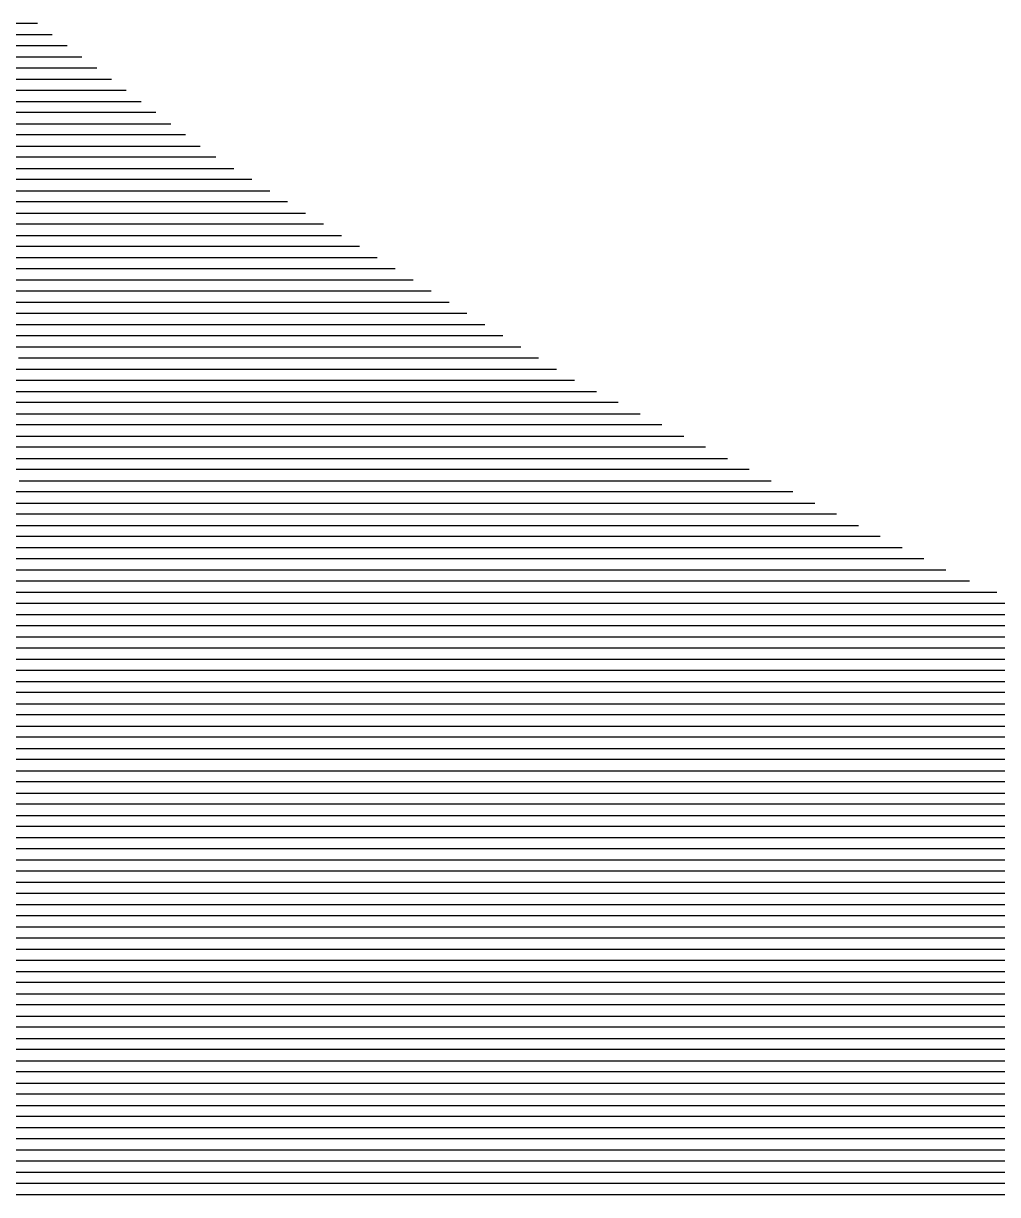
# Model space of a CAD drawing. Header units: metres. Extents: x -6.9 to 6.9, y -7 to 7.
# Drawn here: x -2.938 to -2.065, y -5.082 to -4.032 of the extents above; entities that cross this region are included whole.
import ezdxf

# ---------------------------------------------------------------- set-up
doc = ezdxf.new("R2010")
doc.units = ezdxf.units.M

msp = doc.modelspace()

# ---------------------------------------------------------------- linework, layer by layer
for p, q in [((-3.199957, -4.042173, -0.472416), (-2.912388, -4.042173, -0.426356)), ((-2.925661, -4.032173, -0.428912), (-3.193869, -4.032173, -0.471871)), ((-2.899115, -4.052173, -0.423801), (-3.206045, -4.052173, -0.472962)), ((-3.212133, -4.062173, -0.473507), (-2.885842, -4.062173, -0.421245)), ((-2.872569, -4.072173, -0.418689), (-3.218221, -4.072173, -0.474053)), ((-3.224309, -4.082173, -0.474598), (-2.859296, -4.082173, -0.416134)), ((-2.846023, -4.092173, -0.413578), (-3.230398, -4.092173, -0.475143)), ((-3.236486, -4.102173, -0.475689), (-2.83275, -4.102173, -0.411022)), ((-2.819477, -4.112173, -0.408467), (-3.242574, -4.112173, -0.476234)), ((-3.248662, -4.122173, -0.47678), (-2.806204, -4.122173, -0.405911)), ((-2.792931, -4.132173, -0.403356), (-3.25475, -4.132173, -0.477325)), ((-3.260838, -4.142173, -0.47787), (-2.779659, -4.142173, -0.4008)), ((-2.772357, -4.152173, -0.399201), (-3.266926, -4.152173, -0.478416)), ((-2.771418, -4.152173, -0.399052), (-2.772357, -4.152173, -0.399201)), ((-2.765649, -4.152173, -0.398117), (-2.771418, -4.152173, -0.399052)), ((-3.273014, -4.162173, -0.478961), (-2.781824, -4.162173, -0.400287)), ((-2.781824, -4.162173, -0.400287), (-2.777309, -4.162173, -0.399572)), ((-2.777309, -4.162173, -0.399572), (-2.749569, -4.162173, -0.395078)), ((-2.791291, -4.172173, -0.401374), (-3.279102, -4.172173, -0.479507)), ((-2.783201, -4.172173, -0.400092), (-2.791291, -4.172173, -0.401374)), ((-2.73349, -4.172173, -0.392039), (-2.783201, -4.172173, -0.400092)), ((-3.28519, -4.182173, -0.480052), (-2.800758, -4.182173, -0.40246)), ((-2.800758, -4.182173, -0.40246), (-2.789092, -4.182173, -0.400613)), ((-2.789092, -4.182173, -0.400613), (-2.71741, -4.182173, -0.388999)), ((-2.810225, -4.192173, -0.403547), (-3.291278, -4.192173, -0.480598)), ((-2.794984, -4.192173, -0.401133), (-2.810225, -4.192173, -0.403547)), ((-2.701331, -4.192173, -0.38596), (-2.794984, -4.192173, -0.401133)), ((-3.297366, -4.202173, -0.481143), (-2.819692, -4.202173, -0.404634)), ((-2.819692, -4.202173, -0.404634), (-2.800876, -4.202173, -0.401653)), ((-2.800876, -4.202173, -0.401653), (-2.685251, -4.202173, -0.382921)), ((-2.829159, -4.212173, -0.40572), (-3.303454, -4.212173, -0.481688)), ((-2.806767, -4.212173, -0.402173), (-2.829159, -4.212173, -0.40572)), ((-2.669172, -4.212173, -0.379881), (-2.806767, -4.212173, -0.402173)), ((-3.309542, -4.222173, -0.482234), (-2.838626, -4.222173, -0.406807)), ((-2.838626, -4.222173, -0.406807), (-2.812659, -4.222173, -0.402693)), ((-2.812659, -4.222173, -0.402693), (-2.653092, -4.222173, -0.376842)), ((-2.848093, -4.232173, -0.407894), (-3.31563, -4.232173, -0.482779)), ((-2.81855, -4.232173, -0.403214), (-2.848093, -4.232173, -0.407894)), ((-2.637013, -4.232173, -0.373803), (-2.81855, -4.232173, -0.403214)), ((-2.867027, -4.252173, -0.410067), (-3.327806, -4.252173, -0.48387)), ((-3.321718, -4.242173, -0.483325), (-2.85756, -4.242173, -0.40898)), ((-2.830334, -4.252173, -0.404254), (-2.867027, -4.252173, -0.410067)), ((-2.85756, -4.242173, -0.40898), (-2.824442, -4.242173, -0.403734)), ((-2.604854, -4.252173, -0.367724), (-2.830334, -4.252173, -0.404254)), ((-2.824442, -4.242173, -0.403734), (-2.620933, -4.242173, -0.370763)), ((-3.333894, -4.262173, -0.484415), (-2.876494, -4.262173, -0.411153)), ((-2.876494, -4.262173, -0.411153), (-2.836225, -4.262173, -0.404774)), ((-2.836225, -4.262173, -0.404774), (-2.588774, -4.262173, -0.364685)), ((-2.885961, -4.272173, -0.41224), (-3.339982, -4.272173, -0.484961)), ((-2.842117, -4.272173, -0.405295), (-2.885961, -4.272173, -0.41224)), ((-2.572694, -4.272173, -0.361645), (-2.842117, -4.272173, -0.405295)), ((-3.34607, -4.282173, -0.485506), (-2.895428, -4.282173, -0.413327)), ((-2.895428, -4.282173, -0.413327), (-2.848008, -4.282173, -0.405815)), ((-2.848008, -4.282173, -0.405815), (-2.556615, -4.282173, -0.358606)), ((-2.904895, -4.292173, -0.414413), (-3.352158, -4.292173, -0.486052)), ((-2.8539, -4.292173, -0.406335), (-2.904895, -4.292173, -0.414413)), ((-2.540535, -4.292173, -0.355567), (-2.8539, -4.292173, -0.406335)), ((-3.358246, -4.302173, -0.486597), (-2.914362, -4.302173, -0.4155)), ((-2.914362, -4.302173, -0.4155), (-2.859792, -4.302173, -0.406855)), ((-2.859792, -4.302173, -0.406855), (-2.524456, -4.302173, -0.352527)), ((-2.923829, -4.312173, -0.416587), (-3.364334, -4.312173, -0.487142)), ((-2.865683, -4.312173, -0.407375), (-2.923829, -4.312173, -0.416587)), ((-2.508376, -4.312173, -0.349488), (-2.865683, -4.312173, -0.407375)), ((-3.370422, -4.322173, -0.487688), (-2.933296, -4.322173, -0.417673)), ((-2.933296, -4.322173, -0.417673), (-2.871575, -4.322173, -0.407896)), ((-2.871575, -4.322173, -0.407896), (-2.492297, -4.322173, -0.346449)), ((-2.877466, -4.332173, -0.408416), (-2.942763, -4.332173, -0.41876)), ((-2.476217, -4.332173, -0.343409), (-2.877466, -4.332173, -0.408416)), ((-2.95223, -4.342173, -0.419846), (-2.883358, -4.342173, -0.408936)), ((-2.883358, -4.342173, -0.408936), (-2.460138, -4.342173, -0.34037)), ((-2.889249, -4.352173, -0.409456), (-2.961697, -4.352173, -0.420933)), ((-2.444506, -4.352173, -0.337403), (-2.889249, -4.352173, -0.409456)), ((-2.444439, -4.352173, -0.337392), (-2.444506, -4.352173, -0.337403)), ((-2.443995, -4.352173, -0.33732), (-2.444439, -4.352173, -0.337392)), ((-2.971164, -4.362173, -0.42202), (-2.895141, -4.362173, -0.409977)), ((-2.895141, -4.362173, -0.409977), (-2.453313, -4.362173, -0.338396)), ((-2.453313, -4.362173, -0.338396), (-2.449546, -4.362173, -0.337791)), ((-2.449546, -4.362173, -0.337791), (-2.42441, -4.362173, -0.333671)), ((-2.901033, -4.372173, -0.410497), (-2.980631, -4.372173, -0.423106)), ((-2.46212, -4.372173, -0.339388), (-2.901033, -4.372173, -0.410497)), ((-2.454652, -4.372173, -0.338191), (-2.46212, -4.372173, -0.339388)), ((-2.404824, -4.372173, -0.330022), (-2.454652, -4.372173, -0.338191)), ((-2.990098, -4.382173, -0.424193), (-2.906924, -4.382173, -0.411017)), ((-2.906924, -4.382173, -0.411017), (-2.470927, -4.382173, -0.340381)), ((-2.470927, -4.382173, -0.340381), (-2.459758, -4.382173, -0.33859)), ((-2.459758, -4.382173, -0.33859), (-2.385239, -4.382173, -0.326373)), ((-2.912816, -4.392173, -0.411537), (-2.999565, -4.392173, -0.42528)), ((-2.479734, -4.392173, -0.341373), (-2.912816, -4.392173, -0.411537)), ((-2.464865, -4.392173, -0.338989), (-2.479734, -4.392173, -0.341373)), ((-2.365653, -4.392173, -0.322724), (-2.464865, -4.392173, -0.338989)), ((-3.009032, -4.402173, -0.426366), (-2.918707, -4.402173, -0.412057)), ((-2.918707, -4.402173, -0.412057), (-2.488541, -4.402173, -0.342366)), ((-2.488541, -4.402173, -0.342366), (-2.469971, -4.402173, -0.339388)), ((-2.469971, -4.402173, -0.339388), (-2.346068, -4.402173, -0.319074)), ((-2.924599, -4.412173, -0.412578), (-3.018499, -4.412173, -0.427453)), ((-2.497348, -4.412173, -0.343358), (-2.924599, -4.412173, -0.412578)), ((-2.475077, -4.412173, -0.339787), (-2.497348, -4.412173, -0.343358)), ((-2.326482, -4.412173, -0.315425), (-2.475077, -4.412173, -0.339787)), ((-3.027966, -4.422173, -0.428539), (-2.930491, -4.422173, -0.413098)), ((-2.930491, -4.422173, -0.413098), (-2.506155, -4.422173, -0.344351)), ((-2.506155, -4.422173, -0.344351), (-2.480184, -4.422173, -0.340186)), ((-2.480184, -4.422173, -0.340186), (-2.306897, -4.422173, -0.311776)), ((-2.936382, -4.432173, -0.413618), (-3.037433, -4.432173, -0.429626)), ((-2.514962, -4.432173, -0.345343), (-2.936382, -4.432173, -0.413618)), ((-2.48529, -4.432173, -0.340585), (-2.514962, -4.432173, -0.345343)), ((-2.287311, -4.432173, -0.308127), (-2.48529, -4.432173, -0.340585)), ((-2.942274, -4.442173, -0.414138), (-2.523769, -4.442173, -0.346336)), ((-2.523769, -4.442173, -0.346336), (-2.490396, -4.442173, -0.340985)), ((-2.490396, -4.442173, -0.340985), (-2.267726, -4.442173, -0.304478)), ((-2.954057, -4.462173, -0.415179), (-2.541383, -4.462173, -0.348321)), ((-2.532576, -4.452173, -0.347329), (-2.948165, -4.452173, -0.414659)), ((-2.541383, -4.462173, -0.348321), (-2.500609, -4.462173, -0.341783)), ((-2.495503, -4.452173, -0.341384), (-2.532576, -4.452173, -0.347329)), ((-2.500609, -4.462173, -0.341783), (-2.228555, -4.462173, -0.29718)), ((-2.24814, -4.452173, -0.300829), (-2.495503, -4.452173, -0.341384)), ((-2.55019, -4.472173, -0.349314), (-2.959949, -4.472173, -0.415699)), ((-2.505715, -4.472173, -0.342182), (-2.55019, -4.472173, -0.349314)), ((-2.208969, -4.472173, -0.293531), (-2.505715, -4.472173, -0.342182)), ((-2.96584, -4.482173, -0.416219), (-2.558997, -4.482173, -0.350306)), ((-2.558997, -4.482173, -0.350306), (-2.510822, -4.482173, -0.342581)), ((-2.510822, -4.482173, -0.342581), (-2.189384, -4.482173, -0.289882)), ((-2.567804, -4.492173, -0.351299), (-2.971732, -4.492173, -0.416739)), ((-2.515928, -4.492173, -0.34298), (-2.567804, -4.492173, -0.351299)), ((-2.169798, -4.492173, -0.286233), (-2.515928, -4.492173, -0.34298)), ((-2.977623, -4.502173, -0.41726), (-2.576611, -4.502173, -0.352291)), ((-2.576611, -4.502173, -0.352291), (-2.521035, -4.502173, -0.34338)), ((-2.521035, -4.502173, -0.34338), (-2.150213, -4.502173, -0.282584)), ((-2.585418, -4.512173, -0.353284), (-2.983515, -4.512173, -0.41778)), ((-2.526141, -4.512173, -0.343779), (-2.585418, -4.512173, -0.353284)), ((-2.130627, -4.512173, -0.278935), (-2.526141, -4.512173, -0.343779)), ((-2.989406, -4.522173, -0.4183), (-2.594225, -4.522173, -0.354276)), ((-2.594225, -4.522173, -0.354276), (-2.531247, -4.522173, -0.344178)), ((-2.531247, -4.522173, -0.344178), (-2.111042, -4.522173, -0.275286)), ((-2.603032, -4.532173, -0.355269), (-2.995298, -4.532173, -0.41882)), ((-2.536354, -4.532173, -0.344577), (-2.603032, -4.532173, -0.355269)), ((-2.101502, -4.532173, -0.273284), (-2.536354, -4.532173, -0.344577)), ((-2.100238, -4.532173, -0.273079), (-2.101502, -4.532173, -0.273284)), ((-2.099217, -4.532173, -0.272911), (-2.100238, -4.532173, -0.273079)), ((-2.089689, -4.532173, -0.271329), (-2.099217, -4.532173, -0.272911)), ((-3.00119, -4.542173, -0.419341), (-2.611839, -4.542173, -0.356262)), ((-2.611839, -4.542173, -0.356262), (-2.54146, -4.542173, -0.344976)), ((-2.54146, -4.542173, -0.344976), (-2.109318, -4.542173, -0.274128)), ((-2.109318, -4.542173, -0.274128), (-2.104606, -4.542173, -0.273362)), ((-2.104606, -4.542173, -0.273362), (-2.1008, -4.542173, -0.272735)), ((-2.1008, -4.542173, -0.272735), (-2.065284, -4.542173, -0.26684)), ((-2.620646, -4.552173, -0.357254), (-3.007081, -4.552173, -0.419861)), ((-2.546566, -4.552173, -0.345375), (-2.620646, -4.552173, -0.357254)), ((-2.117134, -4.552173, -0.274971), (-2.546566, -4.552173, -0.345375)), ((-2.108975, -4.552173, -0.273645), (-2.117134, -4.552173, -0.274971)), ((-2.102383, -4.552173, -0.272559), (-2.108975, -4.552173, -0.273645)), ((-2.040878, -4.552173, -0.262351), (-2.102383, -4.552173, -0.272559)), ((-3.012973, -4.562173, -0.420381), (-2.629453, -4.562173, -0.358247)), ((-2.629453, -4.562173, -0.358247), (-2.551673, -4.562173, -0.345774)), ((-2.551673, -4.562173, -0.345774), (-2.12495, -4.562173, -0.275814)), ((-2.12495, -4.562173, -0.275814), (-2.113343, -4.562173, -0.273928)), ((-2.113343, -4.562173, -0.273928), (-2.103967, -4.562173, -0.272384)), ((-2.103967, -4.562173, -0.272384), (-2.016472, -4.562173, -0.257862)), ((-2.63826, -4.572173, -0.359239), (-3.018864, -4.572173, -0.420901)), ((-2.556779, -4.572173, -0.346174), (-2.63826, -4.572173, -0.359239)), ((-2.132766, -4.572173, -0.276658), (-2.556779, -4.572173, -0.346174)), ((-2.117711, -4.572173, -0.274211), (-2.132766, -4.572173, -0.276658)), ((-2.10555, -4.572173, -0.272208), (-2.117711, -4.572173, -0.274211)), ((-1.992066, -4.572173, -0.253373), (-2.10555, -4.572173, -0.272208)), ((-3.024756, -4.582173, -0.421421), (-2.647067, -4.582173, -0.360232)), ((-2.647067, -4.582173, -0.360232), (-2.561885, -4.582173, -0.346573)), ((-2.561885, -4.582173, -0.346573), (-2.140581, -4.582173, -0.277501)), ((-2.140581, -4.582173, -0.277501), (-2.122079, -4.582173, -0.274494)), ((-2.122079, -4.582173, -0.274494), (-2.107133, -4.582173, -0.272032)), ((-2.107133, -4.582173, -0.272032), (-1.967661, -4.582173, -0.248884)), ((-2.655874, -4.592173, -0.361224), (-3.030648, -4.592173, -0.421942)), ((-2.566992, -4.592173, -0.346972), (-2.655874, -4.592173, -0.361224)), ((-2.148397, -4.592173, -0.278344), (-2.566992, -4.592173, -0.346972)), ((-2.126448, -4.592173, -0.274777), (-2.148397, -4.592173, -0.278344)), ((-2.108716, -4.592173, -0.271857), (-2.126448, -4.592173, -0.274777)), ((-1.943255, -4.592173, -0.244395), (-2.108716, -4.592173, -0.271857)), ((-3.036539, -4.602173, -0.422462), (-2.664681, -4.602173, -0.362217)), ((-2.664681, -4.602173, -0.362217), (-2.572098, -4.602173, -0.347371)), ((-2.572098, -4.602173, -0.347371), (-2.156213, -4.602173, -0.279188)), ((-2.156213, -4.602173, -0.279188), (-2.130816, -4.602173, -0.27506)), ((-2.130816, -4.602173, -0.27506), (-2.110299, -4.602173, -0.271681)), ((-2.110299, -4.602173, -0.271681), (-1.918849, -4.602173, -0.239906)), ((-2.673488, -4.612173, -0.363209), (-3.042431, -4.612173, -0.422982)), ((-2.577204, -4.612173, -0.34777), (-2.673488, -4.612173, -0.363209)), ((-2.164029, -4.612173, -0.280031), (-2.577204, -4.612173, -0.34777)), ((-2.135184, -4.612173, -0.275344), (-2.164029, -4.612173, -0.280031)), ((-2.111882, -4.612173, -0.271506), (-2.135184, -4.612173, -0.275344)), ((-1.894444, -4.612173, -0.235417), (-2.111882, -4.612173, -0.271506)), ((-3.048322, -4.622173, -0.423502), (-2.682295, -4.622173, -0.364202)), ((-2.682295, -4.622173, -0.364202), (-2.582311, -4.622173, -0.348169)), ((-2.582311, -4.622173, -0.348169), (-2.171845, -4.622173, -0.280874)), ((-2.171845, -4.622173, -0.280874), (-2.139552, -4.622173, -0.275627)), ((-2.139552, -4.622173, -0.275627), (-2.113465, -4.622173, -0.27133)), ((-2.113465, -4.622173, -0.27133), (-1.870038, -4.622173, -0.230928)), ((-2.691102, -4.632173, -0.365195), (-3.054214, -4.632173, -0.424023)), ((-2.587417, -4.632173, -0.348568), (-2.691102, -4.632173, -0.365195)), ((-2.179661, -4.632173, -0.281718), (-2.587417, -4.632173, -0.348568)), ((-2.143921, -4.632173, -0.27591), (-2.179661, -4.632173, -0.281718)), ((-2.115049, -4.632173, -0.271154), (-2.143921, -4.632173, -0.27591)), ((-1.845632, -4.632173, -0.226439), (-2.115049, -4.632173, -0.271154)), ((-3.060106, -4.642173, -0.424543), (-2.699909, -4.642173, -0.366187)), ((-2.699909, -4.642173, -0.366187), (-2.592524, -4.642173, -0.348968)), ((-2.592524, -4.642173, -0.348968), (-2.187477, -4.642173, -0.282561)), ((-2.187477, -4.642173, -0.282561), (-2.148289, -4.642173, -0.276193)), ((-2.148289, -4.642173, -0.276193), (-2.116632, -4.642173, -0.270979)), ((-2.116632, -4.642173, -0.270979), (-1.821226, -4.642173, -0.22195)), ((-2.708716, -4.652173, -0.36718), (-3.065997, -4.652173, -0.425063)), ((-2.59763, -4.652173, -0.349367), (-2.708716, -4.652173, -0.36718)), ((-2.195293, -4.652173, -0.283405), (-2.59763, -4.652173, -0.349367)), ((-2.152657, -4.652173, -0.276476), (-2.195293, -4.652173, -0.283405)), ((-2.118215, -4.652173, -0.270803), (-2.152657, -4.652173, -0.276476)), ((-1.796821, -4.652173, -0.217461), (-2.118215, -4.652173, -0.270803)), ((-2.726331, -4.672173, -0.369165), (-3.07778, -4.672173, -0.426104)), ((-3.071889, -4.662173, -0.425583), (-2.717524, -4.662173, -0.368172)), ((-2.607843, -4.672173, -0.350165), (-2.726331, -4.672173, -0.369165)), ((-2.717524, -4.662173, -0.368172), (-2.602736, -4.662173, -0.349766)), ((-2.210925, -4.672173, -0.285091), (-2.607843, -4.672173, -0.350165)), ((-2.602736, -4.662173, -0.349766), (-2.203109, -4.662173, -0.284248)), ((-2.161393, -4.672173, -0.277042), (-2.210925, -4.672173, -0.285091)), ((-2.203109, -4.662173, -0.284248), (-2.157025, -4.662173, -0.276759)), ((-2.121381, -4.672173, -0.270452), (-2.161393, -4.672173, -0.277042)), ((-2.157025, -4.662173, -0.276759), (-2.119798, -4.662173, -0.270627)), ((-1.748009, -4.672173, -0.208482), (-2.121381, -4.672173, -0.270452)), ((-2.119798, -4.662173, -0.270627), (-1.772415, -4.662173, -0.212972)), ((-3.083672, -4.682173, -0.426624), (-2.735138, -4.682173, -0.370157)), ((-2.735138, -4.682173, -0.370157), (-2.612949, -4.682173, -0.350564)), ((-2.612949, -4.682173, -0.350564), (-2.21874, -4.682173, -0.285935)), ((-2.21874, -4.682173, -0.285935), (-2.165762, -4.682173, -0.277325)), ((-2.165762, -4.682173, -0.277325), (-2.122964, -4.682173, -0.270276)), ((-2.122964, -4.682173, -0.270276), (-1.732241, -4.682173, -0.205427)), ((-2.743945, -4.692173, -0.37115), (-3.089563, -4.692173, -0.427144)), ((-2.618055, -4.692173, -0.350963), (-2.743945, -4.692173, -0.37115)), ((-2.226556, -4.692173, -0.286778), (-2.618055, -4.692173, -0.350963)), ((-2.17013, -4.692173, -0.277608), (-2.226556, -4.692173, -0.286778)), ((-2.124548, -4.692173, -0.270101), (-2.17013, -4.692173, -0.277608)), ((-1.735907, -4.692173, -0.205597), (-2.124548, -4.692173, -0.270101)), ((-3.095455, -4.702173, -0.427664), (-2.752752, -4.702173, -0.372142)), ((-2.752752, -4.702173, -0.372142), (-2.623162, -4.702173, -0.351362)), ((-2.623162, -4.702173, -0.351362), (-2.234372, -4.702173, -0.287621)), ((-2.234372, -4.702173, -0.287621), (-2.174498, -4.702173, -0.277891)), ((-2.174498, -4.702173, -0.277891), (-2.126131, -4.702173, -0.269925)), ((-2.126131, -4.702173, -0.269925), (-1.739573, -4.702173, -0.205767)), ((-2.761559, -4.712173, -0.373135), (-3.101347, -4.712173, -0.428184)), ((-2.628268, -4.712173, -0.351762), (-2.761559, -4.712173, -0.373135)), ((-2.242188, -4.712173, -0.288465), (-2.628268, -4.712173, -0.351762)), ((-2.178866, -4.712173, -0.278175), (-2.242188, -4.712173, -0.288465)), ((-2.127714, -4.712173, -0.269749), (-2.178866, -4.712173, -0.278175)), ((-1.743238, -4.712173, -0.205937), (-2.127714, -4.712173, -0.269749)), ((-3.107238, -4.722173, -0.428705), (-2.770366, -4.722173, -0.374128)), ((-2.770366, -4.722173, -0.374128), (-2.633374, -4.722173, -0.352161)), ((-2.633374, -4.722173, -0.352161), (-2.250004, -4.722173, -0.289308)), ((-2.250004, -4.722173, -0.289308), (-2.183235, -4.722173, -0.278458)), ((-2.183235, -4.722173, -0.278458), (-2.129297, -4.722173, -0.269574)), ((-2.129297, -4.722173, -0.269574), (-1.746904, -4.722173, -0.206107)), ((-2.779173, -4.732173, -0.37512), (-3.11313, -4.732173, -0.429225)), ((-2.638481, -4.732173, -0.35256), (-2.779173, -4.732173, -0.37512)), ((-2.25782, -4.732173, -0.290151), (-2.638481, -4.732173, -0.35256)), ((-2.187603, -4.732173, -0.278741), (-2.25782, -4.732173, -0.290151)), ((-2.13088, -4.732173, -0.269398), (-2.187603, -4.732173, -0.278741)), ((-1.75057, -4.732173, -0.206277), (-2.13088, -4.732173, -0.269398)), ((-3.119021, -4.742173, -0.429745), (-2.78798, -4.742173, -0.376113)), ((-2.78798, -4.742173, -0.376113), (-2.643587, -4.742173, -0.352959)), ((-2.643587, -4.742173, -0.352959), (-2.265636, -4.742173, -0.290995)), ((-2.265636, -4.742173, -0.290995), (-2.191971, -4.742173, -0.279024)), ((-2.191971, -4.742173, -0.279024), (-2.132463, -4.742173, -0.269222)), ((-2.132463, -4.742173, -0.269222), (-1.754235, -4.742173, -0.206447)), ((-2.796787, -4.752173, -0.377105), (-3.124913, -4.752173, -0.430265)), ((-2.648694, -4.752173, -0.353358), (-2.796787, -4.752173, -0.377105)), ((-2.273452, -4.752173, -0.291838), (-2.648694, -4.752173, -0.353358)), ((-2.196339, -4.752173, -0.279307), (-2.273452, -4.752173, -0.291838)), ((-2.134047, -4.752173, -0.269047), (-2.196339, -4.752173, -0.279307)), ((-1.757901, -4.752173, -0.206617), (-2.134047, -4.752173, -0.269047)), ((-3.130805, -4.762173, -0.430786), (-2.805594, -4.762173, -0.378098)), ((-2.805594, -4.762173, -0.378098), (-2.6538, -4.762173, -0.353757)), ((-2.6538, -4.762173, -0.353757), (-2.281268, -4.762173, -0.292682)), ((-2.281268, -4.762173, -0.292682), (-2.200708, -4.762173, -0.27959)), ((-2.200708, -4.762173, -0.27959), (-2.13563, -4.762173, -0.268871)), ((-2.13563, -4.762173, -0.268871), (-1.761567, -4.762173, -0.206787)), ((-2.814401, -4.772173, -0.37909), (-3.136696, -4.772173, -0.431306)), ((-2.658906, -4.772173, -0.354156), (-2.814401, -4.772173, -0.37909)), ((-2.289083, -4.772173, -0.293525), (-2.658906, -4.772173, -0.354156)), ((-2.205076, -4.772173, -0.279873), (-2.289083, -4.772173, -0.293525)), ((-2.137213, -4.772173, -0.268696), (-2.205076, -4.772173, -0.279873)), ((-1.765232, -4.772173, -0.206957), (-2.137213, -4.772173, -0.268696)), ((-3.142588, -4.782173, -0.431826), (-2.823208, -4.782173, -0.380083)), ((-2.823208, -4.782173, -0.380083), (-2.664013, -4.782173, -0.354556)), ((-2.664013, -4.782173, -0.354556), (-2.296899, -4.782173, -0.294368)), ((-2.296899, -4.782173, -0.294368), (-2.209444, -4.782173, -0.280156)), ((-2.209444, -4.782173, -0.280156), (-2.138796, -4.782173, -0.26852)), ((-2.138796, -4.782173, -0.26852), (-1.768898, -4.782173, -0.207127)), ((-2.832015, -4.792173, -0.381076), (-3.148479, -4.792173, -0.432346)), ((-2.669119, -4.792173, -0.354955), (-2.832015, -4.792173, -0.381076)), ((-2.304715, -4.792173, -0.295212), (-2.669119, -4.792173, -0.354955)), ((-2.213812, -4.792173, -0.280439), (-2.304715, -4.792173, -0.295212)), ((-2.140379, -4.792173, -0.268344), (-2.213812, -4.792173, -0.280439)), ((-1.772563, -4.792173, -0.207297), (-2.140379, -4.792173, -0.268344)), ((-3.154371, -4.802173, -0.432866), (-2.840822, -4.802173, -0.382068)), ((-2.840822, -4.802173, -0.382068), (-2.674225, -4.802173, -0.355354)), ((-2.674225, -4.802173, -0.355354), (-2.312531, -4.802173, -0.296055)), ((-2.312531, -4.802173, -0.296055), (-2.218181, -4.802173, -0.280722)), ((-2.218181, -4.802173, -0.280722), (-2.141962, -4.802173, -0.268169)), ((-2.141962, -4.802173, -0.268169), (-1.776229, -4.802173, -0.207467)), ((-2.849629, -4.812173, -0.383061), (-3.160263, -4.812173, -0.433387)), ((-2.679332, -4.812173, -0.355753), (-2.849629, -4.812173, -0.383061)), ((-2.320347, -4.812173, -0.296898), (-2.679332, -4.812173, -0.355753)), ((-2.222549, -4.812173, -0.281006), (-2.320347, -4.812173, -0.296898)), ((-2.143545, -4.812173, -0.267993), (-2.222549, -4.812173, -0.281006)), ((-1.779895, -4.812173, -0.207637), (-2.143545, -4.812173, -0.267993)), ((-3.166154, -4.822173, -0.433907), (-2.858436, -4.822173, -0.384053)), ((-2.858436, -4.822173, -0.384053), (-2.684438, -4.822173, -0.356152)), ((-2.684438, -4.822173, -0.356152), (-2.328163, -4.822173, -0.297742)), ((-2.328163, -4.822173, -0.297742), (-2.226917, -4.822173, -0.281289)), ((-2.226917, -4.822173, -0.281289), (-2.145129, -4.822173, -0.267817)), ((-2.145129, -4.822173, -0.267817), (-1.78356, -4.822173, -0.207807)), ((-2.867243, -4.832173, -0.385046), (-3.172046, -4.832173, -0.434427)), ((-2.689544, -4.832173, -0.356551), (-2.867243, -4.832173, -0.385046)), ((-2.335979, -4.832173, -0.298585), (-2.689544, -4.832173, -0.356551)), ((-2.231285, -4.832173, -0.281572), (-2.335979, -4.832173, -0.298585)), ((-2.146712, -4.832173, -0.267642), (-2.231285, -4.832173, -0.281572)), ((-1.787226, -4.832173, -0.207977), (-2.146712, -4.832173, -0.267642)), ((-3.177937, -4.842173, -0.434947), (-2.87605, -4.842173, -0.386038)), ((-2.87605, -4.842173, -0.386038), (-2.694651, -4.842173, -0.35695)), ((-2.694651, -4.842173, -0.35695), (-2.343795, -4.842173, -0.299428)), ((-2.343795, -4.842173, -0.299428), (-2.235654, -4.842173, -0.281855)), ((-2.235654, -4.842173, -0.281855), (-2.148295, -4.842173, -0.267466)), ((-2.148295, -4.842173, -0.267466), (-1.790892, -4.842173, -0.208147)), ((-2.884857, -4.852173, -0.387031), (-3.183829, -4.852173, -0.435468)), ((-2.699757, -4.852173, -0.35735), (-2.884857, -4.852173, -0.387031)), ((-2.351611, -4.852173, -0.300272), (-2.699757, -4.852173, -0.35735)), ((-2.240022, -4.852173, -0.282138), (-2.351611, -4.852173, -0.300272)), ((-2.149878, -4.852173, -0.267291), (-2.240022, -4.852173, -0.282138)), ((-1.794557, -4.852173, -0.208317), (-2.149878, -4.852173, -0.267291)), ((-3.18972, -4.862173, -0.435988), (-2.893664, -4.862173, -0.388023)), ((-2.893664, -4.862173, -0.388023), (-2.704863, -4.862173, -0.357749)), ((-2.704863, -4.862173, -0.357749), (-2.359427, -4.862173, -0.301115)), ((-2.359427, -4.862173, -0.301115), (-2.24439, -4.862173, -0.282421)), ((-2.24439, -4.862173, -0.282421), (-2.151461, -4.862173, -0.267115)), ((-2.151461, -4.862173, -0.267115), (-1.798223, -4.862173, -0.208487)), ((-3.201504, -4.882173, -0.437028), (-2.911278, -4.882173, -0.390009)), ((-2.902471, -4.872173, -0.389016), (-3.195612, -4.872173, -0.436508)), ((-2.911278, -4.882173, -0.390009), (-2.715076, -4.882173, -0.358547)), ((-2.70997, -4.872173, -0.358148), (-2.902471, -4.872173, -0.389016)), ((-2.715076, -4.882173, -0.358547), (-2.375058, -4.882173, -0.302802)), ((-2.367242, -4.872173, -0.301959), (-2.70997, -4.872173, -0.358148)), ((-2.375058, -4.882173, -0.302802), (-2.253127, -4.882173, -0.282987)), ((-2.248758, -4.872173, -0.282704), (-2.367242, -4.872173, -0.301959)), ((-2.253127, -4.882173, -0.282987), (-2.154628, -4.882173, -0.266764)), ((-2.153044, -4.872173, -0.266939), (-2.248758, -4.872173, -0.282704)), ((-2.154628, -4.882173, -0.266764), (-1.805554, -4.882173, -0.208827)), ((-1.801889, -4.872173, -0.208657), (-2.153044, -4.872173, -0.266939)), ((-2.920085, -4.892173, -0.391001), (-3.207395, -4.892173, -0.437548)), ((-2.720183, -4.892173, -0.358946), (-2.920085, -4.892173, -0.391001)), ((-2.382874, -4.892173, -0.303645), (-2.720183, -4.892173, -0.358946)), ((-2.257495, -4.892173, -0.28327), (-2.382874, -4.892173, -0.303645)), ((-2.156211, -4.892173, -0.266588), (-2.257495, -4.892173, -0.28327)), ((-1.80922, -4.892173, -0.208997), (-2.156211, -4.892173, -0.266588)), ((-3.213287, -4.902173, -0.438069), (-2.928892, -4.902173, -0.391994)), ((-2.928892, -4.902173, -0.391994), (-2.725289, -4.902173, -0.359345)), ((-2.725289, -4.902173, -0.359345), (-2.39069, -4.902173, -0.304489)), ((-2.39069, -4.902173, -0.304489), (-2.261863, -4.902173, -0.283553)), ((-2.261863, -4.902173, -0.283553), (-2.157794, -4.902173, -0.266412)), ((-2.157794, -4.902173, -0.266412), (-1.812886, -4.902173, -0.209167)), ((-2.937699, -4.912173, -0.392986), (-3.219178, -4.912173, -0.438589)), ((-2.730395, -4.912173, -0.359744), (-2.937699, -4.912173, -0.392986)), ((-2.398506, -4.912173, -0.305332), (-2.730395, -4.912173, -0.359744)), ((-2.266231, -4.912173, -0.283837), (-2.398506, -4.912173, -0.305332)), ((-2.159377, -4.912173, -0.266237), (-2.266231, -4.912173, -0.283837)), ((-1.816551, -4.912173, -0.209337), (-2.159377, -4.912173, -0.266237)), ((-2.946506, -4.922173, -0.393979), (-2.735502, -4.922173, -0.360144)), ((-2.735502, -4.922173, -0.360144), (-2.406322, -4.922173, -0.306175)), ((-2.406322, -4.922173, -0.306175), (-2.2706, -4.922173, -0.28412)), ((-2.2706, -4.922173, -0.28412), (-2.16096, -4.922173, -0.266061)), ((-2.16096, -4.922173, -0.266061), (-1.820217, -4.922173, -0.209507)), ((-2.740608, -4.932173, -0.360543), (-2.955313, -4.932173, -0.394971)), ((-2.414138, -4.932173, -0.307019), (-2.740608, -4.932173, -0.360543)), ((-2.274968, -4.932173, -0.284403), (-2.414138, -4.932173, -0.307019)), ((-2.162543, -4.932173, -0.265886), (-2.274968, -4.932173, -0.284403)), ((-1.823883, -4.932173, -0.209677), (-2.162543, -4.932173, -0.265886)), ((-2.96412, -4.942173, -0.395964), (-2.745714, -4.942173, -0.360942)), ((-2.745714, -4.942173, -0.360942), (-2.421954, -4.942173, -0.307862)), ((-2.421954, -4.942173, -0.307862), (-2.279336, -4.942173, -0.284686)), ((-2.279336, -4.942173, -0.284686), (-2.164127, -4.942173, -0.26571)), ((-2.164127, -4.942173, -0.26571), (-1.827548, -4.942173, -0.209847)), ((-2.750821, -4.952173, -0.361341), (-2.972927, -4.952173, -0.396956)), ((-2.42977, -4.952173, -0.308705), (-2.750821, -4.952173, -0.361341)), ((-2.283704, -4.952173, -0.284969), (-2.42977, -4.952173, -0.308705)), ((-2.16571, -4.952173, -0.265534), (-2.283704, -4.952173, -0.284969)), ((-1.831214, -4.952173, -0.210017), (-2.16571, -4.952173, -0.265534)), ((-2.981734, -4.962173, -0.397949), (-2.755927, -4.962173, -0.36174)), ((-2.755927, -4.962173, -0.36174), (-2.437586, -4.962173, -0.309549)), ((-2.437586, -4.962173, -0.309549), (-2.288073, -4.962173, -0.285252)), ((-2.288073, -4.962173, -0.285252), (-2.167293, -4.962173, -0.265359)), ((-2.167293, -4.962173, -0.265359), (-1.834879, -4.962173, -0.210187)), ((-2.761033, -4.972173, -0.362139), (-2.990541, -4.972173, -0.398942)), ((-2.445401, -4.972173, -0.310392), (-2.761033, -4.972173, -0.362139)), ((-2.292441, -4.972173, -0.285535), (-2.445401, -4.972173, -0.310392)), ((-2.168876, -4.972173, -0.265183), (-2.292441, -4.972173, -0.285535)), ((-1.838545, -4.972173, -0.210357), (-2.168876, -4.972173, -0.265183)), ((-2.999348, -4.982173, -0.399934), (-2.76614, -4.982173, -0.362538)), ((-2.76614, -4.982173, -0.362538), (-2.453217, -4.982173, -0.311236)), ((-2.453217, -4.982173, -0.311236), (-2.296809, -4.982173, -0.285818)), ((-2.296809, -4.982173, -0.285818), (-2.170459, -4.982173, -0.265007)), ((-2.170459, -4.982173, -0.265007), (-1.842211, -4.982173, -0.210527)), ((-2.771246, -4.992173, -0.362938), (-3.008155, -4.992173, -0.400927)), ((-2.461033, -4.992173, -0.312079), (-2.771246, -4.992173, -0.362938)), ((-2.301177, -4.992173, -0.286101), (-2.461033, -4.992173, -0.312079)), ((-2.172042, -4.992173, -0.264832), (-2.301177, -4.992173, -0.286101)), ((-1.845876, -4.992173, -0.210697), (-2.172042, -4.992173, -0.264832)), ((-3.016962, -5.002173, -0.401919), (-2.776352, -5.002173, -0.363337)), ((-2.776352, -5.002173, -0.363337), (-2.468849, -5.002173, -0.312922)), ((-2.468849, -5.002173, -0.312922), (-2.305546, -5.002173, -0.286384)), ((-2.305546, -5.002173, -0.286384), (-2.173625, -5.002173, -0.264656)), ((-2.173625, -5.002173, -0.264656), (-1.849542, -5.002173, -0.210867)), ((-2.781459, -5.012173, -0.363736), (-3.025769, -5.012173, -0.402912)), ((-2.476665, -5.012173, -0.313766), (-2.781459, -5.012173, -0.363736)), ((-2.309914, -5.012173, -0.286668), (-2.476665, -5.012173, -0.313766)), ((-2.175209, -5.012173, -0.264481), (-2.309914, -5.012173, -0.286668)), ((-1.853208, -5.012173, -0.211037), (-2.175209, -5.012173, -0.264481)), ((-3.034576, -5.022173, -0.403904), (-2.786565, -5.022173, -0.364135)), ((-2.786565, -5.022173, -0.364135), (-2.484481, -5.022173, -0.314609)), ((-2.484481, -5.022173, -0.314609), (-2.314282, -5.022173, -0.286951)), ((-2.314282, -5.022173, -0.286951), (-2.176792, -5.022173, -0.264305)), ((-2.176792, -5.022173, -0.264305), (-1.856873, -5.022173, -0.211207)), ((-2.791672, -5.032173, -0.364534), (-3.043384, -5.032173, -0.404897)), ((-2.492297, -5.032173, -0.315452), (-2.791672, -5.032173, -0.364534)), ((-2.31865, -5.032173, -0.287234), (-2.492297, -5.032173, -0.315452)), ((-2.178375, -5.032173, -0.264129), (-2.31865, -5.032173, -0.287234)), ((-1.860539, -5.032173, -0.211377), (-2.178375, -5.032173, -0.264129)), ((-3.052191, -5.042173, -0.405889), (-2.796778, -5.042173, -0.364933)), ((-2.796778, -5.042173, -0.364933), (-2.500113, -5.042173, -0.316296)), ((-2.500113, -5.042173, -0.316296), (-2.323019, -5.042173, -0.287517)), ((-2.323019, -5.042173, -0.287517), (-2.179958, -5.042173, -0.263954)), ((-2.179958, -5.042173, -0.263954), (-1.864205, -5.042173, -0.211547)), ((-2.801884, -5.052173, -0.365332), (-3.060998, -5.052173, -0.406882)), ((-2.507929, -5.052173, -0.317139), (-2.801884, -5.052173, -0.365332)), ((-2.327387, -5.052173, -0.2878), (-2.507929, -5.052173, -0.317139)), ((-2.181541, -5.052173, -0.263778), (-2.327387, -5.052173, -0.2878)), ((-1.86787, -5.052173, -0.211717), (-2.181541, -5.052173, -0.263778)), ((-3.069805, -5.062173, -0.407875), (-2.806991, -5.062173, -0.365732)), ((-2.806991, -5.062173, -0.365732), (-2.515744, -5.062173, -0.317982)), ((-2.515744, -5.062173, -0.317982), (-2.331755, -5.062173, -0.288083)), ((-2.331755, -5.062173, -0.288083), (-2.183124, -5.062173, -0.263602)), ((-2.183124, -5.062173, -0.263602), (-1.871536, -5.062173, -0.211887)), ((-2.812097, -5.072173, -0.366131), (-3.078612, -5.072173, -0.408867)), ((-2.52356, -5.072173, -0.318826), (-2.812097, -5.072173, -0.366131)), ((-2.336123, -5.072173, -0.288366), (-2.52356, -5.072173, -0.318826)), ((-2.184708, -5.072173, -0.263427), (-2.336123, -5.072173, -0.288366)), ((-1.875202, -5.072173, -0.212057), (-2.184708, -5.072173, -0.263427)), ((-3.087419, -5.082173, -0.40986), (-2.817203, -5.082173, -0.36653)), ((-2.817203, -5.082173, -0.36653), (-2.531376, -5.082173, -0.319669)), ((-2.531376, -5.082173, -0.319669), (-2.340492, -5.082173, -0.288649)), ((-2.340492, -5.082173, -0.288649), (-2.186291, -5.082173, -0.263251)), ((-2.186291, -5.082173, -0.263251), (-1.878867, -5.082173, -0.212227))]:
    msp.add_line(p, q)

doc.saveas('drawing.dxf')
